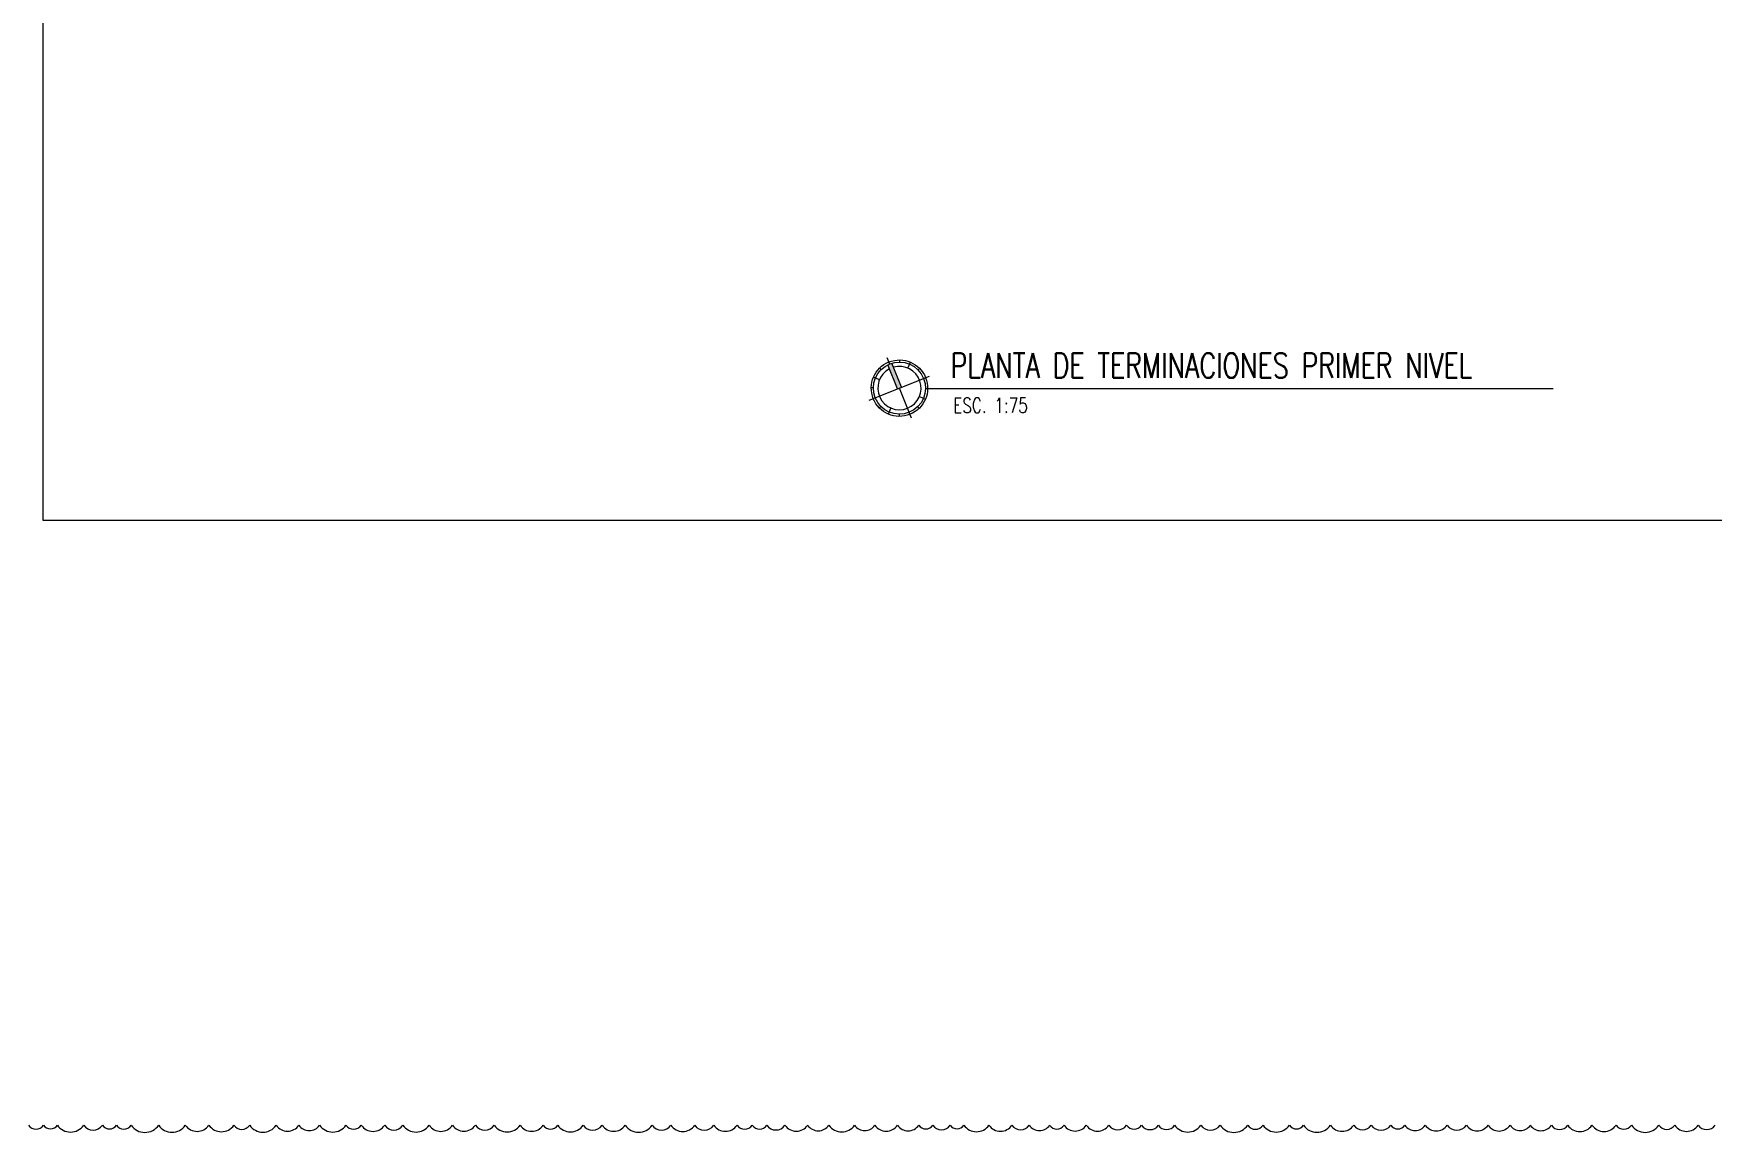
# Model space of a CAD drawing. Header units: metres. Extents: x 8 to 2416, y -346 to 476.
# Drawn here: x 112.96 to 153.52, y -269.64 to -243.07 of the extents above; entities that cross this region are included whole.
import ezdxf

# ---------------------------------------------------------------- set-up
doc = ezdxf.new("R2010")
doc.units = ezdxf.units.M
doc.linetypes.add('0', pattern=[0])
doc.layers.get('0').update_dxf_attribs({"color": 250, "linetype": '0', "lineweight": 20})
doc.layers.get('Defpoints').update_dxf_attribs({"color": 6})
doc.layers.add('A-DETL-IDEN', color=251, linetype='Continuous', lineweight=9)
doc.layers.add('textos', color=7, linetype='Continuous', lineweight=0)
doc.styles.add('Arch-Dim', font='romans.shx', dxfattribs={"width": 0.75})

# ---------------------------------------------------------------- blocks, each defined once
blk = doc.blocks.new('A$C4714e0b5')
at = {"true_color": 0x4d4d4d}
h = blk.add_hatch(color=251, dxfattribs=at)
edge = h.paths.add_edge_path()
edge.add_line((0.42, 0.45), (0.48, 0.45))
edge.add_line((0.48, 0.45), (0.48, 0.809))
edge.add_ellipse((0.45, 0.45), major_axis=(-0.255, 0.255), ratio=1, start_angle=-49.7802, end_angle=-40.2198)
edge.add_line((0.42, 0.809), (0.42, 0.45))
for p, q in [((0.174, 0.726), (0.238, 0.662)), ((0.312, 0.783), (0.301, 0.81)), ((0.42, 0.45), (0.42, 0.809)), ((0.45, 0.81), (0.45, 0.9)), ((0.48, 0.45), (0.48, 0.809)), ((0.588, 0.783), (0.599, 0.81)), ((0.662, 0.662), (0.726, 0.726)), ((0.117, 0.588), (0.09, 0.599)), ((0.783, 0.588), (0.81, 0.599)), ((0, 0.45), (0.9, 0.45)), ((0.117, 0.312), (0.09, 0.301)), ((0.174, 0.174), (0.238, 0.238)), ((0.45, 0), (0.45, 0.45)), ((0.662, 0.238), (0.726, 0.174)), ((0.783, 0.312), (0.81, 0.301)), ((0.312, 0.117), (0.301, 0.09)), ((0.588, 0.117), (0.599, 0.09))]:
    blk.add_line(p, q)
for major_axis, start_param, end_param in [((0.276, 0.276), 5.497787, 11.780972), ((-0.255, 0.255), 3.926991, 10.210176), ((-0.212, 0.212), -0.685231, 5.39762)]:
    blk.add_ellipse((0.45, 0.45), major_axis=major_axis, ratio=1, start_param=start_param, end_param=end_param)

msp = doc.modelspace()

# ---------------------------------------------------------------- linework, layer by layer
at = {"color": 1}
msp.add_lwpolyline([(112.831, -269.46238, 0.52056705), (113.19711, -269.46238, 0.52056705), (113.53222, -269.46238, 0.52056705), (114.16723, -269.46238, 0.52056705), (114.619, -269.46238, 0.52056705), (114.95996, -269.46238, 0.52056705), (115.31519, -269.46238, 0.52056705), (115.98101, -269.46238, 0.52056705), (116.62483, -269.46238, 0.52056705), (117.1957, -269.46238, 0.52056705), (117.79793, -269.46238, 0.52056705), (118.18156, -269.46238, 0.52056705), (118.82224, -269.46238, 0.52056705), (119.37153, -269.46238, 0.52056705), (119.87167, -269.46238, 0.52056705), (120.50797, -269.46238, 0.52056705), (120.88025, -269.46238, 0.52056705), (121.44633, -269.46238, 0.52056705), (121.88699, -269.46238, 0.52056705), (122.51868, -269.46238, 0.52056705), (123.08472, -269.46238, 0.52056705), (123.63712, -269.46238, 0.52056705), (124.09381, -269.46238, 0.52056705), (124.71924, -269.46238, 0.52056705), (125.27804, -269.46238, 0.52056705), (125.63137, -269.46238, 0.52056705), (126.2441, -269.46238, 0.52056705), (126.70226, -269.46238, 0.52056705), (127.26214, -269.46238, 0.52056705), (127.90924, -269.46238, 0.52056705), (128.36484, -269.46238, 0.52056705), (128.94279, -269.46238, 0.52056705), (129.40184, -269.46238, 0.52056705), (129.96458, -269.46238, 0.52056705), (130.33443, -269.46238, 0.52056705), (130.68406, -269.46238, 0.52056705), (131.1239, -269.46238, 0.52056705), (131.67242, -269.46238, 0.52056705), (132.18657, -269.46238, 0.52056705), (132.80684, -269.46238, 0.52056705), (133.29881, -269.46238, 0.52056705), (133.84178, -269.46238, 0.52056705), (134.35821, -269.46238, 0.52056705), (134.70041, -269.46238, 0.52056705), (135.11702, -269.46238, 0.52056705), (135.45119, -269.46238, 0.52056705), (136.05551, -269.46238, 0.52056705), (136.61207, -269.46238, 0.52056705), (137.03025, -269.46238, 0.52056705), (137.52286, -269.46238, 0.52056705), (137.8714, -269.46238, 0.52056705), (138.40981, -269.46238, 0.52056705), (138.95305, -269.46238, 0.52056705), (139.38262, -269.46238, 0.52056705), (139.74494, -269.46238, 0.52056705), (140.15148, -269.46238, 0.52056705), (140.54486, -269.46238, 0.52056705), (141.17828, -269.46238, 0.52056705), (141.64615, -269.46238, 0.52056705), (142.31201, -269.46238, 0.52056705), (142.68466, -269.46238, 0.52056705), (143.32025, -269.46238, 0.52056705), (143.66019, -269.46238, 0.52056705), (144.3118, -269.46238, 0.52056705), (144.87513, -269.46238, 0.52056705), (145.30028, -269.46238, 0.52056705), (145.77067, -269.46238, 0.52056705), (146.11475, -269.46238, 0.52056705), (146.60495, -269.46238, 0.52056705), (147.13575, -269.46238, 0.52056705), (147.59991, -269.46238, 0.52056705), (148.12236, -269.46238, 0.52056705), (148.65637, -269.46238, 0.52056705), (149.14511, -269.46238, 0.52056705), (149.65539, -269.46238, 0.52056705), (150.04858, -269.46238, 0.52056705), (150.63643, -269.46238, 0.52056705), (151.21864, -269.46238, 0.52056705), (151.59047, -269.46238, 0.52056705), (152.25245, -269.46238, 0.52056705), (152.63571, -269.46238, 0.52056705), (153.20683, -269.46238, 0.52056705), (153.61211, -269.46238, 0.52056705)], format="xyb", dxfattribs=at)
at = {"layer": 'Defpoints', "lineweight": 13}
msp.add_lwpolyline([(113.19, -214.0553), (169.48809, -214.0553), (169.48809, -254.8443), (113.19, -254.8443)], close=True, dxfattribs=at)
at = {"layer": 'textos'}
msp.add_line((134.57315, -251.65008), (149.69574, -251.65008), dxfattribs=at)

# ---------------------------------------------------------------- block references
at = {"layer": 'A-DETL-IDEN', "xscale": 1.747234922339738, "yscale": 1.747234922339738, "zscale": 1.747234922339738, "rotation": 21.91236489214913}
msp.add_blockref('A$C4714e0b5', (133.45573, -252.66597), dxfattribs=at)

# ---------------------------------------------------------------- texts
at = {"layer": 'textos', "lineweight": 13, "attachment_point": 1, "style": 'Arch-Dim'}
for s, insert, char_height in [('PLANTA DE TERMINACIONES PRIMER NIVEL', (135.1282, -250.79557), 0.6), ('ESC. 1:75', (135.19082, -251.87866), 0.36)]:
    msp.add_mtext_dynamic_manual_height_columns(s, width=26.6533698, gutter_width=15, heights=[0], dxfattribs=dict(at, insert=insert, char_height=char_height))

doc.saveas('drawing.dxf')
